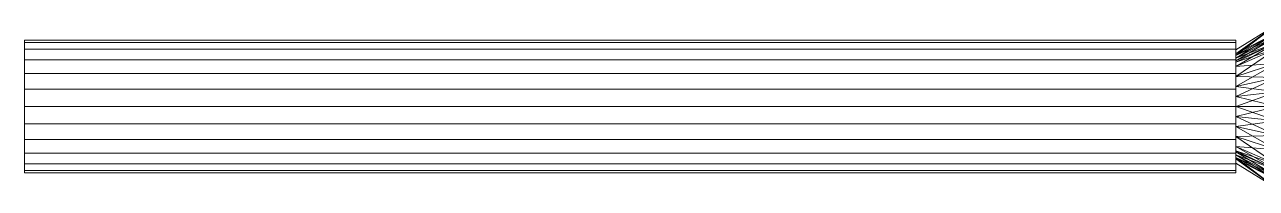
# Model space of a CAD drawing. Header units: inches. Extents: x -3326 to -59, y 8 to 1043.
# Drawn here: x -3180.72 to -3168.5, y 64.4 to 66.02 of the extents above; entities that cross this region are included whole.
import ezdxf

# ---------------------------------------------------------------- set-up
doc = ezdxf.new("R2010")
doc.units = ezdxf.units.IN
doc.header["$MEASUREMENT"] = 0
doc.layers.add('F-SPRN', color=10, linetype='Continuous', lineweight=9)
doc.layers.add('P-PIPE', color=10, linetype='Continuous', lineweight=9)

# ---------------------------------------------------------------- blocks, each defined once
blk = doc.blocks.new('Transition - Generic - Plumbing-CW-1022941-05 - Fourth Level')
at = {"layer": 'P-PIPE'}
mesh = blk.add_polyface(dxfattribs=at)
corners = [(0, -0.813), (0, -0.575, 0.575), (0, 0, 0.813), (0, 0.575, 0.575), (0, 0.813), (0, 0.575, -0.575), (0, 0, -0.813), (0, -0.575, -0.575)]
mesh.append_faces([[corners[k] for k in face] for face in [(5, 3, 4)]], dxfattribs={"vtx0": -1})
mesh.append_faces([[corners[k] for k in face] for face in [(0, 3, 5, 6)]], dxfattribs={"vtx0": -1, "vtx1": -1, "vtx3": -1})
mesh.append_faces([[corners[k] for k in face] for face in [(2, 3, 0, 1), (7, 0, 6)]], dxfattribs={"vtx1": -1})
mesh = blk.add_polyface(dxfattribs=at)
corners = [(0, -0.813), (0, -0.575, -0.575), (0, 0, -0.813), (0, 0.575, -0.575), (0, 0.813), (0.406, 0.562), (0.406, 0.398, -0.398), (0.406, 0, -0.562), (0.406, -0.398, -0.398), (0.406, -0.562), (0.406, 0.452, -0.266), (0, 0.694, -0.287), (0, 0.733, -0.192), (0, 0.287, -0.694), (0.406, 0.199, -0.48), (0.406, 0.099, -0.521), (0.406, -0.48, -0.199), (0, -0.694, -0.287), (0, -0.634, -0.431), (0.406, -0.199, -0.48), (0, -0.287, -0.694), (0, -0.144, -0.753), (0, 0.634, -0.431), (0.406, 0.507, -0.133), (0, 0.431, -0.634), (0.406, 0.298, -0.439), (0, 0.144, -0.753), (0, -0.733, -0.192), (0.406, -0.521, -0.099), (0.406, -0.439, -0.298), (0, -0.431, -0.634), (0.406, -0.298, -0.439), (0.406, -0.099, -0.521)]
mesh.append_faces([[corners[k] for k in face] for face in [(23, 4, 5)]], dxfattribs={"vtx0": -1})
mesh.append_faces([[corners[k] for k in face] for face in [(4, 23, 12), (14, 24, 25), (6, 22, 10), (13, 15, 26), (29, 1, 8), (16, 18, 29), (1, 29, 18), (19, 21, 32), (7, 26, 15), (2, 32, 21), (22, 6, 3), (10, 11, 23), (3, 25, 24), (15, 13, 14), (18, 16, 17), (20, 31, 30), (21, 19, 20)]], dxfattribs={"vtx0": -1, "vtx1": -1})
mesh.append_faces([[corners[k] for k in face] for face in [(14, 13, 24), (7, 2, 26), (3, 6, 25), (23, 11, 12), (2, 7, 32), (27, 16, 28), (8, 1, 30)]], dxfattribs={"vtx0": -1, "vtx2": -1})
mesh.append_faces([[corners[k] for k in face] for face in [(9, 0, 28)]], dxfattribs={"vtx1": -1})
mesh.append_faces([[corners[k] for k in face] for face in [(27, 17, 16), (19, 31, 20), (31, 8, 30), (22, 11, 10), (0, 27, 28)]], dxfattribs={"vtx1": -1, "vtx2": -1})
mesh = blk.add_polyface(dxfattribs=at)
corners = [(0, 0.813), (0, 0.575, 0.575), (0, 0, 0.813), (0, -0.575, 0.575), (0, -0.813), (0.406, -0.562), (0.406, -0.398, 0.398), (0.406, 0, 0.562), (0.406, 0.398, 0.398), (0.406, 0.562), (0.406, -0.452, 0.266), (0, -0.694, 0.287), (0, -0.733, 0.192), (0, -0.287, 0.694), (0.406, -0.199, 0.48), (0.406, -0.099, 0.521), (0.406, 0.48, 0.199), (0, 0.694, 0.287), (0, 0.634, 0.431), (0.406, 0.199, 0.48), (0, 0.287, 0.694), (0, 0.144, 0.753), (0, -0.634, 0.431), (0.406, -0.507, 0.133), (0, -0.431, 0.634), (0.406, -0.298, 0.439), (0, -0.144, 0.753), (0, 0.733, 0.192), (0.406, 0.521, 0.099), (0.406, 0.439, 0.298), (0, 0.431, 0.634), (0.406, 0.298, 0.439), (0.406, 0.099, 0.521)]
mesh.append_faces([[corners[k] for k in face] for face in [(23, 4, 5)]], dxfattribs={"vtx0": -1})
mesh.append_faces([[corners[k] for k in face] for face in [(4, 23, 12), (14, 24, 25), (6, 22, 10), (13, 15, 26), (29, 1, 8), (16, 18, 29), (1, 29, 18), (19, 21, 32), (7, 26, 15), (2, 32, 21), (22, 6, 3), (10, 11, 23), (3, 25, 24), (15, 13, 14), (18, 16, 17), (20, 31, 30), (21, 19, 20)]], dxfattribs={"vtx0": -1, "vtx1": -1})
mesh.append_faces([[corners[k] for k in face] for face in [(14, 13, 24), (7, 2, 26), (3, 6, 25), (23, 11, 12), (2, 7, 32), (27, 16, 28), (8, 1, 30)]], dxfattribs={"vtx0": -1, "vtx2": -1})
mesh.append_faces([[corners[k] for k in face] for face in [(9, 0, 28)]], dxfattribs={"vtx1": -1})
mesh.append_faces([[corners[k] for k in face] for face in [(27, 17, 16), (19, 31, 20), (31, 8, 30), (22, 11, 10), (0, 27, 28)]], dxfattribs={"vtx1": -1, "vtx2": -1})
mesh = blk.add_polyface(dxfattribs=at)
corners = [(0.406, -0.562), (0.406, -0.398, -0.398), (0.406, 0, -0.562), (0.406, 0.398, -0.398), (0.406, 0.562), (0.406, 0.398, 0.398), (0.406, 0, 0.562), (0.406, -0.398, 0.398)]
mesh.append_faces([[corners[k] for k in face] for face in [(4, 7, 1, 2)]], dxfattribs={"vtx0": -1, "vtx1": -1, "vtx3": -1})
mesh.append_faces([[corners[k] for k in face] for face in [(3, 4, 2)]], dxfattribs={"vtx1": -1})
mesh.append_faces([[corners[k] for k in face] for face in [(5, 6, 7, 4), (7, 0, 1)]], dxfattribs={"vtx2": -1})

msp = doc.modelspace()

# ---------------------------------------------------------------- linework, layer by layer
at = {"layer": 'F-SPRN', "color": 1}
for p, q in [((-3168.698, 65.21, 964), (-3180.723, 65.21, 964)), ((-3168.698, 65.21, 964), (-3180.723, 65.21, 964)), ((-3168.292, 65.21, 964), (-3168.698, 65.21, 964))]:
    msp.add_line(p, q, dxfattribs=at)

# ---------------------------------------------------------------- block references
at = {"layer": 'F-SPRN', "color": 1, "rotation": 180}
msp.add_blockref('Transition - Generic - Plumbing-CW-1022941-05 - Fourth Level', (-3168.292, 65.21, 964), dxfattribs=at)

# ---------------------------------------------------------------- meshes
at = {"layer": 'F-SPRN', "color": 1}
mesh = msp.add_polyface(dxfattribs=at)
corners = [(-3180.723, 65.867, 964), (-3180.723, 65.845, 963.83), (-3180.723, 65.779, 963.671), (-3180.723, 65.674, 963.535), (-3180.723, 65.538, 963.431), (-3180.723, 65.38, 963.365), (-3180.723, 65.21, 963.342), (-3180.723, 65.039, 963.365), (-3180.723, 64.881, 963.431), (-3180.723, 64.745, 963.535), (-3180.723, 64.64, 963.671), (-3180.723, 64.574, 963.83), (-3180.723, 64.552, 964), (-3180.723, 64.574, 964.17), (-3180.723, 64.64, 964.329), (-3180.723, 64.745, 964.465), (-3180.723, 64.881, 964.569), (-3180.723, 65.039, 964.635), (-3180.723, 65.21, 964.657), (-3180.723, 65.38, 964.635), (-3180.723, 65.538, 964.569), (-3180.723, 65.674, 964.465), (-3180.723, 65.779, 964.329), (-3180.723, 65.845, 964.17)]
mesh.append_faces([[corners[k] for k in face] for face in [(7, 4, 5, 6), (16, 14, 15)]], dxfattribs={"vtx0": -1, "color": 1})
mesh.append_faces([[corners[k] for k in face] for face in [(8, 4, 7)]], dxfattribs={"vtx0": -1, "vtx1": -1, "color": 1})
mesh.append_faces([[corners[k] for k in face] for face in [(3, 9, 21, 0), (21, 9, 14, 16)]], dxfattribs={"vtx0": -1, "vtx1": -1, "vtx2": -1, "vtx3": -1, "color": 1})
mesh.append_faces([[corners[k] for k in face] for face in [(9, 12, 13, 14)]], dxfattribs={"vtx0": -1, "vtx3": -1, "color": 1})
mesh.append_faces([[corners[k] for k in face] for face in [(11, 12, 9, 10)]], dxfattribs={"vtx1": -1, "color": 1})
mesh.append_faces([[corners[k] for k in face] for face in [(20, 21, 16, 19)]], dxfattribs={"vtx1": -1, "vtx2": -1, "color": 1})
mesh.append_faces([[corners[k] for k in face] for face in [(3, 4, 8, 9)]], dxfattribs={"vtx1": -1, "vtx3": -1, "color": 1})
mesh.append_faces([[corners[k] for k in face] for face in [(1, 2, 3, 0), (17, 18, 19, 16)]], dxfattribs={"vtx2": -1, "color": 1})
mesh.append_faces([[corners[k] for k in face] for face in [(21, 22, 23, 0)]], dxfattribs={"vtx3": -1, "color": 1})
mesh = msp.add_polyface(dxfattribs=at)
corners = [(-3168.698, 65.21, 964.657), (-3168.698, 65.38, 964.635), (-3168.698, 65.538, 964.569), (-3168.698, 65.674, 964.465), (-3168.698, 65.779, 964.329), (-3168.698, 65.845, 964.17), (-3168.698, 65.867, 964), (-3180.723, 65.867, 964), (-3180.723, 65.845, 964.17), (-3180.723, 65.779, 964.329), (-3180.723, 65.674, 964.465), (-3180.723, 65.538, 964.569), (-3180.723, 65.38, 964.635), (-3180.723, 65.21, 964.657)]
mesh.append_faces([[corners[k] for k in face] for face in [(8, 9, 4, 5), (3, 4, 9, 10), (11, 12, 1, 2), (2, 3, 10, 11)]], dxfattribs={"vtx1": -1, "vtx3": -1, "color": 1})
mesh.append_faces([[corners[k] for k in face] for face in [(6, 7, 8, 5)]], dxfattribs={"vtx2": -1, "color": 1})
mesh.append_faces([[corners[k] for k in face] for face in [(12, 13, 0, 1)]], dxfattribs={"vtx3": -1, "color": 1})
mesh = msp.add_polyface(dxfattribs=at)
corners = [(-3168.698, 65.867, 964), (-3168.698, 65.845, 963.83), (-3168.698, 65.779, 963.671), (-3168.698, 65.674, 963.535), (-3168.698, 65.538, 963.431), (-3168.698, 65.38, 963.365), (-3168.698, 65.21, 963.342), (-3180.723, 65.21, 963.342), (-3180.723, 65.38, 963.365), (-3180.723, 65.538, 963.431), (-3180.723, 65.674, 963.535), (-3180.723, 65.779, 963.671), (-3180.723, 65.845, 963.83), (-3180.723, 65.867, 964)]
mesh.append_faces([[corners[k] for k in face] for face in [(7, 8, 5, 6)]], dxfattribs={"vtx1": -1, "color": 1})
mesh.append_faces([[corners[k] for k in face] for face in [(8, 9, 4, 5), (3, 4, 9, 10), (11, 12, 1, 2), (2, 3, 10, 11)]], dxfattribs={"vtx1": -1, "vtx3": -1, "color": 1})
mesh.append_faces([[corners[k] for k in face] for face in [(12, 13, 0, 1)]], dxfattribs={"vtx3": -1, "color": 1})
mesh = msp.add_polyface(dxfattribs=at)
corners = [(-3168.698, 65.867, 964), (-3168.698, 65.845, 964.17), (-3168.698, 65.779, 964.329), (-3168.698, 65.674, 964.465), (-3168.698, 65.538, 964.569), (-3168.698, 65.38, 964.635), (-3168.698, 65.21, 964.657), (-3168.698, 65.039, 964.635), (-3168.698, 64.881, 964.569), (-3168.698, 64.745, 964.465), (-3168.698, 64.64, 964.329), (-3168.698, 64.574, 964.17), (-3168.698, 64.552, 964), (-3168.698, 64.574, 963.83), (-3168.698, 64.64, 963.671), (-3168.698, 64.745, 963.535), (-3168.698, 64.881, 963.431), (-3168.698, 65.039, 963.365), (-3168.698, 65.21, 963.342), (-3168.698, 65.38, 963.365), (-3168.698, 65.538, 963.431), (-3168.698, 65.674, 963.535), (-3168.698, 65.779, 963.671), (-3168.698, 65.845, 963.83)]
mesh.append_faces([[corners[k] for k in face] for face in [(15, 12, 13, 14)]], dxfattribs={"vtx0": -1, "color": 1})
mesh.append_faces([[corners[k] for k in face] for face in [(12, 15, 11), (17, 20, 16)]], dxfattribs={"vtx0": -1, "vtx1": -1, "color": 1})
mesh.append_faces([[corners[k] for k in face] for face in [(3, 15, 21, 0)]], dxfattribs={"vtx0": -1, "vtx1": -1, "vtx2": -1, "vtx3": -1, "color": 1})
mesh.append_faces([[corners[k] for k in face] for face in [(15, 3, 10, 11)]], dxfattribs={"vtx0": -1, "vtx1": -1, "vtx3": -1, "color": 1})
mesh.append_faces([[corners[k] for k in face] for face in [(16, 20, 21, 15)]], dxfattribs={"vtx0": -1, "vtx2": -1, "color": 1})
mesh.append_faces([[corners[k] for k in face] for face in [(8, 3, 4, 5)]], dxfattribs={"vtx0": -1, "vtx3": -1, "color": 1})
mesh.append_faces([[corners[k] for k in face] for face in [(19, 20, 17, 18)]], dxfattribs={"vtx1": -1, "color": 1})
mesh.append_faces([[corners[k] for k in face] for face in [(1, 2, 3, 0)]], dxfattribs={"vtx2": -1, "color": 1})
mesh.append_faces([[corners[k] for k in face] for face in [(8, 9, 10, 3)]], dxfattribs={"vtx2": -1, "vtx3": -1, "color": 1})
mesh.append_faces([[corners[k] for k in face] for face in [(21, 22, 23, 0), (5, 6, 7, 8)]], dxfattribs={"vtx3": -1, "color": 1})
mesh = msp.add_polyface(dxfattribs=at)
corners = [(-3168.698, 64.552, 964), (-3168.698, 64.574, 964.17), (-3168.698, 64.64, 964.329), (-3168.698, 64.745, 964.465), (-3168.698, 64.881, 964.569), (-3168.698, 65.039, 964.635), (-3168.698, 65.21, 964.657), (-3180.723, 65.21, 964.657), (-3180.723, 65.039, 964.635), (-3180.723, 64.881, 964.569), (-3180.723, 64.745, 964.465), (-3180.723, 64.64, 964.329), (-3180.723, 64.574, 964.17), (-3180.723, 64.552, 964)]
mesh.append_faces([[corners[k] for k in face] for face in [(7, 8, 5, 6)]], dxfattribs={"vtx1": -1, "color": 1})
mesh.append_faces([[corners[k] for k in face] for face in [(8, 9, 4, 5), (3, 4, 9, 10), (11, 12, 1, 2), (2, 3, 10, 11)]], dxfattribs={"vtx1": -1, "vtx3": -1, "color": 1})
mesh.append_faces([[corners[k] for k in face] for face in [(12, 13, 0, 1)]], dxfattribs={"vtx3": -1, "color": 1})
mesh = msp.add_polyface(dxfattribs=at)
corners = [(-3168.698, 65.21, 963.342), (-3168.698, 65.039, 963.365), (-3168.698, 64.881, 963.431), (-3168.698, 64.745, 963.535), (-3168.698, 64.64, 963.671), (-3168.698, 64.574, 963.83), (-3168.698, 64.552, 964), (-3180.723, 64.552, 964), (-3180.723, 64.574, 963.83), (-3180.723, 64.64, 963.671), (-3180.723, 64.745, 963.535), (-3180.723, 64.881, 963.431), (-3180.723, 65.039, 963.365), (-3180.723, 65.21, 963.342)]
mesh.append_faces([[corners[k] for k in face] for face in [(7, 8, 5, 6)]], dxfattribs={"vtx1": -1, "color": 1})
mesh.append_faces([[corners[k] for k in face] for face in [(8, 9, 4, 5), (3, 4, 9, 10), (11, 12, 1, 2), (2, 3, 10, 11)]], dxfattribs={"vtx1": -1, "vtx3": -1, "color": 1})
mesh.append_faces([[corners[k] for k in face] for face in [(12, 13, 0, 1)]], dxfattribs={"vtx3": -1, "color": 1})

doc.saveas('drawing.dxf')
